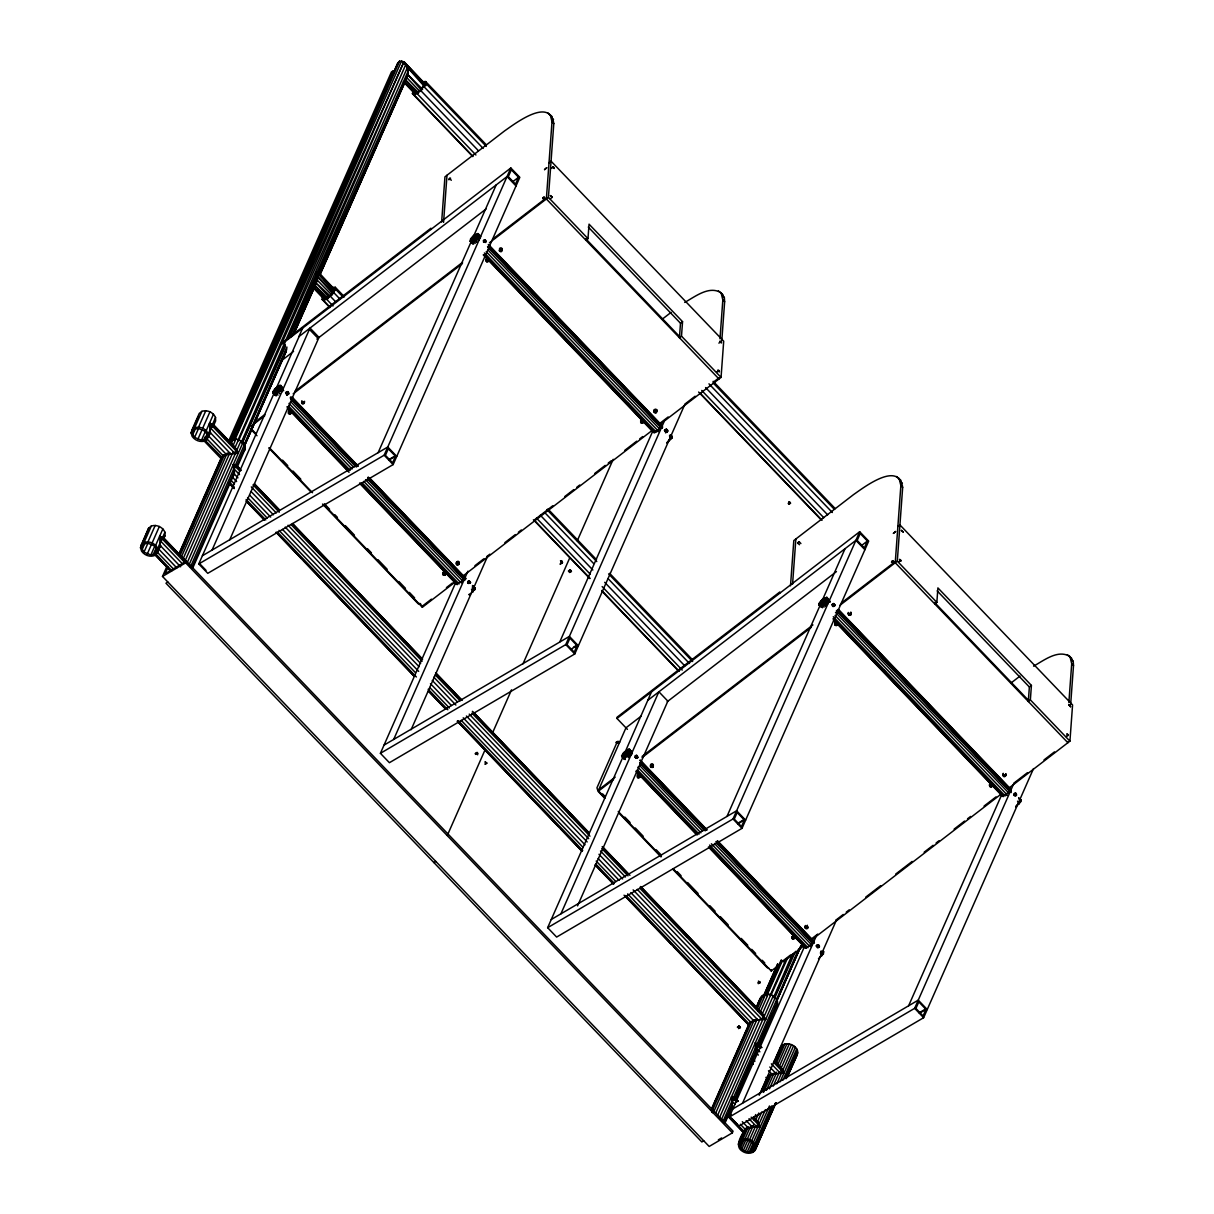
<?xml version="1.0" encoding="UTF-8"?>
<svg xmlns="http://www.w3.org/2000/svg" width="1214" height="1214" viewBox="0 0 1214 1214"><rect width="100%" height="100%" fill="white"/><g stroke="black" fill="none" stroke-linecap="round" stroke-linejoin="round"><path stroke-width="1.5" d="M287.202 391.621L288.446 394.171L287.824 391.606L285.533 392.714M470.562 582.432L469.378 583.251L468.832 580.99L470.562 582.432L468.513 583.509M486.844 763.09L485.661 763.909L485.099 761.648L486.844 763.09L484.917 764.213M571.415 571.324L570.231 572.158L569.669 569.897L571.415 571.324L569.487 572.462L569.047 571.582L570.99 570.443M637.79 757.597L636.819 758.158L635.726 755.927L636.682 755.351L637.79 757.597L636.015 756.853L636.682 755.351M740.403 1027.469L739.205 1028.288L738.658 1026.027L740.403 1027.469L738.476 1028.592M760.222 982.521L759.038 983.34L758.477 981.079L760.222 982.521L758.295 983.659M790.526 503.112L789.343 503.931L788.781 501.67L790.526 503.112L788.599 504.235M816.036 945.858L818.312 944.735L819.435 946.176L818.448 947.542L817.341 945.296L816.476 946.495M183.906 561.93L184.027 559.093L163.693 537.893L159.656 536.239L160.309 545.602L156.818 551.672L173.648 569.214M142.266 549.168L142.387 546.179L144.36 543.948L147.638 543.098L154.512 545.966L156.242 548.94L156.12 551.93L154.148 554.145L150.87 555.01L143.996 552.127L142.266 549.168L145.149 542.612M192.859 434.445L192.996 431.456L194.968 429.225L198.246 428.375L205.105 431.243L206.85 434.202L206.714 437.207L204.741 439.422L201.463 440.287L194.604 437.404L192.859 434.445L195.758 427.889M236.624 481.563L232.709 477.466L234.014 473.718L233.361 464.37L236.077 464.962L240.023 468.756M319.919 274.986L406.933 77.772C409.3 72.521 408.116 65.768 403.974 61.732L234.606 440.394M731.298 1114.831L728.703 1112.13L732.194 1106.045L731.541 1096.697L734.258 1097.289L738.127 1101.007M754.531 1056.21L755.836 1052.462L755.184 1043.099L757.9 1043.691L761.77 1047.409M268.097 354.685L271.177 351.18M291.072 412.851L290.814 410.802L290.753 413.686L288.279 413.306L288.962 410.514M288.932 413.974L288.34 411.197M290.723 412.016L289.949 410.362M289.903 414.126L291.163 411.637M290.753 413.686L290.844 412.472M301.664 403.002L301.74 400.893L302.407 402.471L304.562 401.333L304.153 403.382L302.316 403.67L302.271 401.424L304.471 402.547M302.316 403.67L302.407 402.471M303.303 403.822L303.394 402.623M304.153 403.382L304.228 402.168M430.833 229.461L430.924 228.247L281.633 343.137M441.638 222.056L444.946 176.819L504.675 130.839C515.328 123.464 549.896 96.892 553.796 123.631L548.424 197.381L587.986 238.642L585.922 240.22M443.565 222.359L446.995 175.226M455.326 581.885L422.381 607.258L419.847 603.328M442.837 574.101L443.247 572.067L443.186 574.935L445.037 575.224L445.72 572.447L445.659 574.541M443.186 574.935L442.928 572.902M444.051 575.39L443.277 573.736M445.037 575.224L445.735 573.342M456.221 563.797L457.481 561.308L456.585 564.631L459.044 564.237L458.452 561.46L459.044 564.237M456.54 562.962L456.631 561.763M456.585 564.631L456.312 562.598M457.45 565.087L456.661 563.433M458.422 564.92L459.104 562.143M486.025 261.116L486.101 259.022L486.677 261.799L488.832 260.661M486.677 261.799L486.116 259.902M487.664 261.951L488.589 260.297L488.514 261.496M488.559 258.612L488.468 259.826L486.01 260.221M499.409 250.812L499.5 249.598L501.139 250.433L502.308 249.143L501.048 251.647L499.409 250.812L500.107 248.02L499.485 248.718M500.062 251.495L500.153 250.281M502.217 250.357L501.079 247.868M501.048 251.647L501.139 250.433M501.898 251.192L501.989 249.978M501.868 249.523L501.943 248.309M550.23 114.662L552.006 121.749L546.361 198.975L719.007 378.98L719.083 377.766L713.088 382.38M552.294 197.29L550.428 195.591L552.294 197.29L550.23 198.884M587.986 238.642L589.048 224.165L682.556 321.664L681.494 336.141L721.055 377.387L659.081 425.097M605.149 797.826L598.608 791.012L598.699 789.798L625.954 727.823L640.946 716.29M627.41 729.341L616.97 718.445L617.061 717.231L779.783 592.007L779.707 593.206M640.946 422.76L640.673 420.712L640.946 422.76L642.783 423.033L643.466 420.256L643.405 422.351M641.811 423.2L641.022 421.546M642.783 423.033L643.496 421.152M653.967 411.622L654.376 409.573L654.331 412.457L656.167 412.73L656.865 409.953L656.167 412.73M654.331 412.457L654.058 410.408M654.285 410.772L655.226 409.118M655.196 412.897L654.422 411.243M656.789 412.047L656.213 409.27M637.138 777.051L637.213 774.957L638.868 776.672L640.036 775.397L639.626 777.43L637.79 777.734L637.745 775.473L639.945 776.596M637.79 777.734L637.881 776.52M638.776 777.886L638.868 776.672M639.581 775.761L639.672 774.562M639.626 777.43L639.717 776.232M588.289 227.094L680.493 323.243L679.43 337.72L681.494 336.141M650.507 765.852L651.22 763.97L650.537 766.747L653.011 767.127L653.071 764.259L653.329 766.292M650.537 766.747L650.598 764.653M651.19 767.43L650.628 765.548M652.161 767.582L653.42 765.093M652.98 765.457L652.191 763.803M653.011 767.127L653.102 765.928M719.993 338.812L722.831 299.873L721.07 292.786C709.173 285.32 695.106 296.686 684.711 302.423M721.799 340.694L724.637 301.755L724.363 297.688L721.07 292.786M721.055 377.387L723.696 341.195L551.065 161.189L549.001 162.782M790.511 585.816L793.804 540.564L853.548 494.599C864.186 487.209 898.755 460.652 902.67 487.375L897.298 561.141L936.859 602.387L934.795 603.98M792.56 584.222L795.868 538.986M775.731 967.558L771.239 971.003L771.33 969.804M792.059 938.695L791.786 936.647L792.924 939.135L794.517 938.301L794.593 936.206M792.924 939.135L792.15 937.496M793.895 938.983L794.609 937.087M805.094 927.557L805.489 925.508L805.443 928.391L807.902 927.997L807.234 926.419L805.413 926.722M805.443 928.391L805.17 926.343M806.308 928.831L805.535 927.177M807.234 926.419L807.325 925.22M807.28 928.68L807.993 926.783M834.898 624.861L835.581 622.084L834.898 624.861L837.372 625.256L837.781 623.207L837.372 625.256M835.551 625.544L834.959 622.767M837.69 624.406L836.552 621.932M836.522 625.696L837.463 624.042M848.283 614.557L848.358 612.463L848.935 615.24L850.756 614.952L850.817 612.068L851.09 614.102M848.935 615.24L848.374 613.358M849.921 615.392L851.166 612.903M850.756 614.952L850.847 613.738M899.104 478.422L900.864 485.509L895.234 562.719L1067.865 742.725L1067.956 741.526M936.859 602.387L937.906 587.91L1031.414 685.409L1030.367 699.886L1069.929 741.147L1007.939 788.842M989.456 785.67L989.85 783.622L989.805 786.505L991.641 786.793L992.339 784.016L991.641 786.793M989.805 786.505L989.531 784.472M989.774 784.836L990.7 783.182M990.67 786.945L989.896 785.306M992.263 786.111L991.686 783.334M1003.189 776.201L1002.931 774.168L1004.069 776.641L1005.662 775.807L1005.723 773.713L1005.662 775.807M1002.84 775.367L1003.25 773.318M1004.069 776.641L1003.28 775.002M1005.04 776.49L1005.738 774.593M937.147 590.854L1029.366 687.003L1028.304 701.48L1030.367 699.886M1068.866 702.572L1071.704 663.633L1069.944 656.546C1058.047 649.08 1043.964 660.446 1033.584 666.167M1070.657 704.439L1073.51 665.5L1073.222 661.448L1069.944 656.546M1069.929 741.147L1072.569 704.939L899.938 524.949L897.874 526.527M287.157 393.108L286.185 393.67L286.231 392.183L287.976 393.624L286.899 394.671M664.346 430.348L666.456 429.179L667.685 430.454L667.412 431.774L665.12 431.516C663.39 427.54 669.066 432.336 665.697 432.29M636.819 758.158L635.392 755.897M834.003 606.408L833.426 604.557L832.182 604.284L833.699 603.555L834.913 604.83L833.972 606.014L833.138 603.722M818.448 947.542C818.813 944.416 814.033 946.252 818.312 944.735M1015.632 795.792L1014.206 793.516L1016.027 793.364L1016.27 795.519L1014.95 794.7L1015.314 792.924M479.029 238.278L476.419 234.393L473.521 236.093L470.971 240.069L474.537 238.642L476.92 235.668L479.06 237.898M671.296 437.177L667.154 442.336M630.885 752.771L630.294 751.269M828.327 601.006L825.945 598.426L823.396 602.402L819.845 603.828L822.379 599.837L825.277 598.138L828.479 601.142M812.697 940.971L809.723 945.615L806.354 947.603M822.819 953.673L822.303 952.398M775.306 1007.225C780.39 1003.325 775.883 996.026 770.799 994.691C762.346 991.049 758.765 1000.397 757.066 1006.725M230.508 453.702L210.174 432.503L208.869 436.251L226.608 454.749L238.308 453.156L233.907 446.008L213.573 424.809L213.087 426.645L213.573 424.809L209.536 423.155L210.174 432.503L206.699 438.588L223.528 456.13L229.416 453.095M627.668 893.883L750.874 1022.355L751.299 1021.369L749.706 1022.567L753.955 1020.974L753.894 1020.109L749.053 1023.842L748.795 1025.238L624.057 895.188M735.32 1099.747L735.593 1098.351L734.652 1099.975M765.867 1077.379L768.416 1080.035L767.096 1078.973L767.354 1077.577L772.195 1073.844L767.354 1077.577M665.12 431.516L665.484 429.741L666.714 431.016L665.773 432.199L666.744 431.638M666.091 430.955L665.894 429.346M776.004 1102.873L755.412 1149.537C753.075 1154.393 746.261 1153.983 742.391 1151.267C734.789 1146.76 740.206 1137.73 743.241 1132.146M755.412 1149.537L775.609 1102.828M780.207 1049.23C782.135 1038.729 800.39 1044.951 797.34 1054.48L787.431 1076.955M735.107 1100.188L735.593 1098.351M758.735 1046.589L759.22 1044.768L758.28 1046.377L757.9 1043.691L761.724 1047.682M767.096 1078.973L767.582 1077.137M160.703 545.481L155.953 554.783C151.173 557.848 144.709 555.663 141.598 551.217L140.49 547.742L141.401 544.57L148.624 528.181L151.325 526.026C156.621 524.281 162.813 527.043 164.937 532.233L165.043 535.647L163.587 538.925M148.624 528.181L140.49 547.742M210.583 432.396L206.547 440.06C201.767 443.11 195.317 440.925 192.207 436.494L191.099 433.019L191.994 429.847L199.233 413.443L201.934 411.303C207.23 409.558 213.406 412.32 215.531 417.495L215.637 420.924L212.754 427.48M329.889 307.552L322.014 299.342L322.833 296.611M472.792 156.606L412.396 93.63L413.23 90.898M426.099 84.889L403.974 61.762L399.558 61.14L397.828 63.007L232.102 440.09M234.181 474.067L234.241 469.12L236.077 464.962L241.328 470.425M756.003 1052.811L756.064 1047.849L757.9 1043.691M640.582 421.926L641.751 420.636L643.39 421.47M791.695 937.861L792.863 936.571L794.517 938.301M244.484 450.713C248.369 442.594 235.349 435.386 229.325 441.061M241.252 442.503L405.992 64.084L238.475 440.773M773.561 997.468L792.454 954.052M233.649 439.787L399.558 61.14L231.692 440.318M765.943 994.782L781.163 960.031M237.959 440.166L403.974 61.732M244.318 444.278L286.99 347.098M291.557 336.673L408.147 71.156L289.433 337.492M244.302 445.811L285.487 352.09M293.105 334.745L314.456 286.14M319.798 274L344.958 216.729M346.491 213.254L359.45 183.754M360.983 180.279L367.842 164.664M369.36 161.189L371.651 155.984M373.184 152.509L377.751 142.099M379.284 138.624L386.143 123.009M387.661 119.533L394.535 103.918M396.052 100.443L398.344 95.238L395.992 100.383M404.444 81.353L399.876 91.763L404.444 81.353L416.19 93.721M763.727 996.603L776.702 967.103M770.146 995.404L786.111 959.014M776.581 999.319L798.675 949.014M776.581 1000.837L800.223 947.041M191.099 433.019L198.322 416.63M141.401 544.57L144.102 542.415L151.325 526.026M191.994 429.847L194.695 427.692L201.934 411.303M144.102 542.415L147.987 541.793L155.21 525.404M194.695 427.692L198.58 427.07L205.819 410.681M143.996 552.127L148.336 542.294M194.604 437.404L198.944 427.571M147.152 554.267L159.383 526.436M197.745 439.544L202.085 429.71M208.413 437.313L208.307 433.884L206.259 430.56L202.753 428.102L209.992 411.713M150.87 555.01L155.195 545.177M201.463 440.287L205.803 430.454M157.805 552.036L157.699 548.622L155.665 545.298L162.888 528.894M206.259 430.56L213.497 414.171M153.283 554.57L155.453 549.654M203.163 441.486L205.333 436.57M154.148 554.145L157.031 547.59M204.741 439.422L206.911 434.506M156.12 551.93L164.937 532.233M208.307 433.884L215.531 417.495M155.953 554.783L158.124 549.866M206.547 440.06L208.004 436.782M168.033 567.12L165.15 573.676L186.379 561.217L733.059 1131.22L732.346 1132.859L709.173 1146.456L162.494 576.438L166.834 566.604M178.959 553.736L221.767 456.661M228.642 441.061L391.485 71.854L393.412 70.731L229.81 441.668M178.746 554.919L222.116 456.585M179.111 554.935L223.239 454.871M179.884 553.508L197.381 513.826M198.899 510.381L221.737 458.619M183.177 547.408L185.469 542.203M191.584 528.333L193.876 523.128M205.348 497.133L206.881 493.673M180.127 555.405L224.256 455.341M229.583 443.262L231.1 439.817M230.69 442.078L397.828 62.976M181.63 556.437L227.276 452.928M231.085 444.309L233.361 439.134M234.014 440.136L401.713 60.7M182.646 559.851L229.825 452.883M232.86 445.993L235.911 439.089M233.179 451.76L184.482 562.173L159.656 536.239M234.712 448.315L238.505 439.68M162.494 576.438L185.666 562.856L186.379 561.217M186.926 563.357L240.949 440.864M241.829 442.913L285.336 344.275M287.627 339.085L407.464 67.392L403.974 61.762L425.826 84.95M188.959 565.026L242.982 442.533M190.446 567.029L244.469 444.536M243.908 446.054L286.838 348.904M292.969 335.034L318.265 277.778M319.798 274.303L407.965 74.813L407.464 67.423L425.583 85.982M244.424 445.917L286.458 350.543M293.333 334.927L317.021 281.178M320.086 274.243L407.965 74.813L422.639 89.366M244.348 446.251L286.337 351.104M293.97 333.804L316.11 283.636M191.979 567.454L234.59 470.85M236.108 467.405L245.243 446.691M192.738 568.031L234.59 472.974M237.625 466.252L245.243 448.816M275.548 395.673L272.755 392.061L274.728 388.844L279.827 385.187L282.923 387.752M302.681 328.023L298.887 336.627L507.027 176.591L516.026 185.97M281.542 344.351L510.836 167.972L519.82 177.35L393.139 464.583L207.776 573.327L198.777 563.949L274.03 393.351M275.548 389.891L299.175 336.339M275.366 395.248L272.922 392.941L275.396 392.395L278.962 389.391L280.768 385.308M212.055 550.094L309.995 328.008L318.994 337.386L229.461 540.382M378.115 452.685L471.821 240.205M473.354 236.745L496.207 184.923M472.549 243.498L470.106 241.191L472.58 240.645L476.146 237.641L477.952 233.558L473.657 235.395L470.577 238.855L470.106 241.191L472.732 243.923M198.777 563.949L384.155 455.204L510.836 167.972M395.491 456.267L392.608 462.822L385.415 455.326L388.298 448.77L395.491 456.267L388.996 460.091M518.545 177.274L515.51 184.164L508.317 176.667L511.352 169.778L518.545 177.274L512.551 181.888M684.65 404.808L574.768 653.967L389.406 762.696L380.407 753.317L455.645 582.735M393.67 739.463L467.906 571.172M411.091 729.751L487.603 556.255M472.534 585.482L475.144 588.684L469.606 594.906M562.477 562.386L560.276 564.115L562.477 562.386L561.657 560.731L560.489 560.762L562.219 562.977M447.298 835.444L484.765 750.51M492.398 733.18L511.519 689.84M522.991 663.846L569.624 558.106M577.272 540.776L613.191 459.302M559.73 642.054L653.451 429.574M380.407 753.317L565.77 644.588L664.195 421.44M577.12 645.651L574.222 652.206L567.029 644.71L569.927 638.154L577.12 645.651L570.61 649.46M666.789 443.156L671.676 438.391L672.161 436.054L671.221 435.932M624.406 759.418L621.629 755.806L623.586 752.604L628.685 748.932L631.796 751.496M616.97 718.445L859.694 531.732L868.693 541.11L742.012 828.343L556.634 937.071L547.651 927.693L622.888 757.111M625.18 751.921L651.554 691.768M624.239 759.008L621.796 756.686L624.269 756.155L627.82 753.15L629.626 749.053M560.914 913.839L658.868 691.768L667.852 701.146L577.561 905.872M726.974 816.43L819.936 605.68M821.453 602.22L845.065 548.667M818.964 604.936L821.438 604.405L825.004 601.4L826.81 597.303L822.515 599.155L819.45 602.599L818.964 604.936L821.408 607.258M547.651 927.693L733.013 818.964L859.694 531.732M744.364 820.027L741.466 826.582L734.273 819.086L737.171 812.53L744.364 820.027L737.854 823.836M867.418 541.034L864.368 547.924L857.175 540.427L860.225 533.523L867.418 541.034L861.424 545.632M711.799 1108.2L749.084 1023.675M756.686 1006.421L760.495 997.787M711.404 1109.93L750.206 1021.945M756.292 1008.151L761.618 996.072M712.178 1108.519L748.689 1025.709M711.647 1112.13L751.223 1022.416M757.308 1008.622L763.394 994.812M763.06 996.906L777.582 963.977M713.149 1113.177L754.243 1020.018M758.037 1011.383L765.655 994.129M766.383 994.949L781.725 960.259M715.699 1113.132L756.777 1019.972M760.586 1011.338L768.204 994.099M717.535 1115.454L760.146 1018.85M762.438 1013.66L770.799 994.691M719.204 1118.367L773.242 995.875M774.122 997.923L793.971 952.929M721.253 1120.036L775.276 997.544M722.725 1122.04L776.748 999.547M776.626 1001.14L801.043 945.736M776.004 1002.703L801.24 945.509M724.272 1122.464L732.634 1103.496M734.151 1100.036L756.99 1048.289M758.507 1044.829L777.521 1001.702M724.318 1122.813L727.368 1115.924M737.262 1093.495L739.538 1088.321M741.056 1084.861L750.191 1064.162M751.709 1060.717L753.241 1057.257M759.327 1043.463L768.447 1022.749M769.98 1019.305L772.256 1014.13M725.031 1123.041L732.634 1105.605M735.684 1098.882L756.99 1050.398M759.266 1045.406L777.537 1003.826M1033.524 768.568L923.626 1017.711L738.264 1126.455L729.28 1117.077L804.518 946.48M742.543 1103.223L816.764 934.932M817.69 944.75L818.251 947.011L819.404 946.981M759.19 1095.24L836.476 920.015M761.527 1090.673L767.627 1076.848M774.486 1061.294L780.587 1047.454M738.294 1144.286L744.956 1128.883M760.966 1092.6L768.583 1075.316M774.684 1061.491L781.543 1045.937M738.673 1142.511L741.071 1139.809L746.413 1127.7M762.422 1091.416L769.281 1075.862M775.367 1062.022L783 1044.753M818.479 958.65L823.365 953.901L823.851 951.564L822.895 951.442M739.979 1145.864C739.28 1137.321 753.029 1139.218 754.106 1146.198C754.804 1154.742 741.056 1152.845 739.979 1145.864L748.264 1126.941M763.515 1092.372L771.907 1073.373M776.474 1062.994L784.866 1043.979M740.631 1147.549L744.44 1138.899M741.071 1139.809L745.077 1138.762L750.419 1126.653M754.228 1118.018L755.745 1114.558M766.413 1090.369L774.046 1073.085M777.855 1064.435L787.006 1043.706M741.784 1149.112L746.367 1138.747M745.077 1138.762L747.354 1138.975L753.454 1125.135M755.745 1119.961L758.78 1113.041M769.464 1088.852L776.323 1073.297M779.373 1066.378L789.282 1043.903M743.378 1150.417L747.961 1140.052M747.354 1138.975L749.615 1139.658L755.7 1125.833M757.233 1122.373L761.8 1112.009M773.242 1086.075L779.342 1072.25M780.86 1068.806L791.528 1044.601M745.275 1151.373L749.842 1141.008M755.791 1147.776L754.774 1144.013L751.694 1140.781L765.412 1109.672M776.839 1083.753L793.607 1045.724M747.293 1151.904L751.876 1141.524M749.311 1151.949L753.12 1143.3M753.454 1142.268L769.464 1105.969M780.132 1081.78L795.382 1047.212M751.132 1151.509L754.182 1144.605M754.774 1144.013L771.543 1105.984M782.984 1080.065L796.703 1048.957M752.634 1150.644L754.152 1147.184M755.578 1145.879L773.106 1106.136M785.306 1078.487L797.507 1050.823M753.014 1152.253L755.305 1147.063M767.491 1119.414L769.782 1114.224M786.293 1078.639L797.719 1052.72M754.471 1151.069L775.807 1102.676M787.249 1076.757L797.34 1054.48M908.603 1005.814L1001.55 795.049M729.28 1117.077L914.643 1008.333L1013.827 783.455M925.994 1009.395L923.095 1015.951L915.902 1008.455L918.801 1001.899L925.994 1009.395L919.484 1013.22M233.225 438.406L236.29 431.471M237.823 428.011L240.129 422.821M241.662 419.361L244.727 412.426M246.26 408.966L248.567 403.776M252.406 395.111L257.004 384.732M260.843 376.067L263.135 370.877M268.506 358.752L270.039 355.292M283.09 325.853L286.155 318.933M364.503 171.311L366.795 166.121M372.941 152.281L375.247 147.091M387.539 119.412L389.846 114.222M391.378 110.762L394.459 103.843M764.001 995.313L777.795 964.144M768.614 986.436L771.679 979.501M773.212 976.041L776.277 969.121M242.421 442.989L285.578 346.142M770.784 995.738L787.704 957.725M774.684 998.045L795.489 951.366M766.793 995.632L782.241 961.124M542.734 197.958C542.734 200.507 546.315 194.24 542.734 197.958L544.525 199.84M797.704 542.87C797.704 545.405 801.301 539.137 797.704 542.87L799.51 544.737M221.919 457.192L205.242 440.454M412.396 93.63L413.746 94.555L416.827 93.387L420.681 90.489L425.917 83.447L425.644 81.55L423.337 81.672M322.014 299.342L323.349 300.268L326.445 299.099L333.668 292.498L335.519 289.16L335.261 287.263L332.955 287.384M212.632 426.433L213.573 424.809M275.259 394.732L272.755 392.061L275.851 394.474L282.027 389.011M456.707 583.524L460.865 581.87L463.642 578.395L463.05 576.893M473.02 591.385L473.961 589.928M1020.003 801.923L1016.027 806.081M163.177 538.394L165.043 535.647M223.012 455.781L221.707 457.632L224.529 454.84L223.528 456.13M743.727 1131.175L746.534 1128.383L743.727 1131.175L732.315 1119.278M654.073 432.002L657.184 430.818L660.613 427.07M822.531 606.302L826.415 603.373L828.282 600.004L827.584 599.519M1015.663 806.9L1020.549 802.151L1021.02 799.814L1020.079 799.692M768.659 1075.725L770.177 1074.785M848.267 613.677L850.726 613.267M473.278 239.856L477.087 236.381M822.136 603.616L825.96 600.126M449.514 178.397C446.479 182.176 453.095 176.698 449.514 178.397L451.304 180.279M892.26 561.005C889.24 564.783 895.841 559.305 892.26 561.005L894.065 562.871M276.352 391.272L279.888 386.416L276.337 387.843L273.787 391.819L277.353 390.392M625.21 755.032L628.761 750.176L625.195 751.587L622.661 755.578L626.212 754.152M624.724 758.219L629.808 754.471L630.703 755.396M820.436 956.647L821.893 955.13M420.727 604.041L418.208 603.798L322.545 504.068M617.805 741.329L615.862 742.467L617.789 743.272L619.717 742.133L617.198 741.906L596.954 787.795L598.032 791.3L604.587 798.144M472.443 242.618L477.542 239.628L479.424 236.244L478.711 235.759M1002.931 795.747L1008.045 792.757L1009.911 789.373L1009.213 788.888M281.587 360.604L293.576 351.377M316.854 339.101L486.07 208.99M551.323 168.412L553.387 166.819C556.649 170.84 550.777 166.394 553.387 166.819M254.318 422.593L264.804 414.52M294.774 391.454L462.564 262.33M492.52 239.279L546.452 197.761M251.237 426.099L264.728 415.719M293.181 393.822L462.473 263.544M489.439 242.785L548.424 197.381M662.207 319.206L671.084 312.377M680.493 323.243L682.556 321.664M718.885 343.122L720.949 341.544C723.377 345.732 717.671 339.328 720.949 341.544M716.776 372.091L718.84 370.498C721.268 374.686 715.562 368.297 718.84 370.498M422.457 606.044L431.456 599.139M446.433 587.606L452.427 582.993M474.902 565.694L483.885 558.774M486.875 556.467L489.879 554.161M504.857 542.643L515.343 534.57M518.348 532.263L521.337 529.957M534.828 519.577L552.795 505.737M564.783 496.526L573.767 489.606M576.771 487.3L579.761 484.993M594.739 473.46L605.225 465.387M608.229 463.08L611.219 460.774M624.709 450.409L636.697 441.183M639.687 438.876L642.676 436.57M659.156 423.883L668.155 416.963M684.635 404.292L695.121 396.219M462.822 576.134L653.086 429.71M647.745 700.387L855.9 540.351L864.899 549.714M667.23 701.707L836.446 571.597M598.699 789.798L615.179 777.112M642.145 756.368L812.925 624.937M841.393 603.024L895.325 561.521M598.608 791.012L613.586 779.479M642.054 757.566L811.331 627.289M839.8 605.391L897.298 561.141M898.709 561.87L900.773 560.276C897.343 556.786 901.956 563.949 900.773 560.276M1011.065 682.966L1019.942 676.137M1029.366 687.003L1031.414 685.409M1066.196 736.64L1068.259 735.062C1065.255 730.843 1067.88 737.581 1068.259 735.062M783.318 960.578L790.8 954.811M811.771 938.68L817.766 934.067M835.748 920.227L843.244 914.461M846.234 912.154L849.223 909.847M865.703 897.161L880.696 885.643M895.674 874.11L912.154 861.424M924.142 852.198L933.126 845.293M936.115 842.986L939.12 840.68M954.098 829.147L964.584 821.074M967.573 818.767L970.578 816.461M984.053 806.081L996.041 796.87M1014.024 783.03L1027.499 772.65M1043.979 759.964L1054.465 751.891M783.227 961.791L804.199 945.645M811.696 939.879L1000.457 794.609M769.175 1076.09L772.195 1073.844M278.052 389.497L282.194 387.843M630.855 892.609L753.955 1020.974L756.792 1019.001L757.855 1019.927L765.655 1019.381L761.254 1012.233L641.781 887.646M772.271 1074.709L776.474 1072.22L776.156 1073.646L772.271 1074.709L768.462 1070.733M742.3 1121.69L748.628 1128.292L752.832 1125.803L752.528 1127.245L745.032 1129.308M483.779 241.905L484.781 241.313L485.19 242.269M287.597 393.063C283.484 391.014 290.146 394.823 286.792 394.444L287.748 393.882M666.456 429.179L664.665 430.515L666.41 430.697M468.225 583.039L469.226 582.447L469.636 583.388M834.397 603.98C830.695 606.393 833.639 604.193 834.048 606.241L835.02 605.68M635.468 757.415L636.47 756.823M1014.267 795.033L1015.268 794.442M483.309 240.539L485.524 240.235L485.782 242.39L484.462 241.571L484.826 239.795M483.415 241.48L485.524 240.235M483.491 242.147L484.462 241.571M485.19 242.497L486.055 241.07M484.067 242.375L485.054 241.798M285.973 392.775L287.824 391.606M286.868 392.304L286.155 393.913M286.231 393.23L287.248 392.623M287.536 392.729L288.507 392.168M288.947 393.048L286.595 393.655M287.035 394.58L288.006 394.019M286.747 395.248L288.917 393.837M202.389 555.754L387.767 447.01L396.75 456.388M167.881 582.067L165.954 583.206L701.844 1141.964L703.771 1140.826M388.708 459.651L393.351 456.919M664.786 430.621L665.758 430.044M665.044 430.849L667.154 429.604M666.714 431.016L667.685 430.454M666.683 431.167L665.409 431.289M665.849 432.214L666.82 431.638M665.545 432.882L667.776 431.304M468.832 580.99L467.86 581.567L469.439 580.975M467.602 582.159L468.558 581.597L469.606 582.993M467.86 582.599L469.226 582.447M467.815 583.054L468.786 582.477M469.165 582.113L470.137 581.552M562.264 561.49L560.549 563.524M568.364 571.005L570.292 569.882M788.159 503.355L790.086 502.217M384.019 745.123L569.396 636.394L578.38 645.772M573.433 647.214L576.513 645.393M477.087 752.483L475.16 753.606L475.751 754.38L477.679 753.257L477.087 752.483L475.903 753.302L477.633 754.744L477.679 753.257M833.699 603.555L831.909 604.891L833.654 605.073M833.32 605.331L832.364 605.892L833.972 606.014L833.077 606.59L832.637 605.665M832.941 606.135L834.913 604.83M616.788 742.558L618.715 741.42M433.899 862.577L435.826 861.454M635.104 755.943L636.06 755.366M635.089 756.975L636.106 756.383M635.059 757.43L636.015 756.853M636.409 756.489L637.38 755.927M636.743 757.293L635.893 758.34L636.88 757.764M635.65 758.204L636.622 757.627M636.834 757.369L637.805 756.808M551.262 919.499L736.625 810.77L745.624 820.148M737.581 823.396L743.757 819.769M1013.902 794.609L1016.027 793.364M1014.95 794.7L1013.994 795.276L1014.646 795.959L1016.543 794.199M1016.649 795.064L1015.678 795.625L1014.358 793.486M816.719 946.359L817.735 945.767M818.039 945.858L818.995 945.296M817.371 947.254L818.373 946.677M817.28 947.573L818.251 947.011M818.464 946.753L819.435 946.176M757.855 982.763L759.782 981.64M817.523 947.709L818.494 947.148M739.28 1026.012L737.353 1027.15L739.963 1026.574M732.892 1108.883L918.254 1000.139L927.253 1009.517M919.21 1012.779L925.387 1009.153M718.354 1139.84L721.632 1137.928M443.156 573.266L445.629 573.645M1003.159 774.532L1005.632 774.911M468.665 594.602L469.97 594.086M757.445 1047.348L756.064 1047.849L759.888 1051.84M754.213 1120.097L755.912 1119.551L760.313 1126.698L752.528 1127.245L746.17 1120.628M753.955 1020.974L757.855 1019.927L633.131 889.877M500.016 249.234L500.987 249.082M288.886 411.728L289.858 411.561M655.287 411.683L656.258 411.531M641.903 421.986L642.874 421.835M457.541 563.873L458.513 563.721M444.142 574.176L445.113 574.025M835.49 623.298L836.476 623.131M651.129 765.169L652.115 765.017M1004.145 775.442L1005.116 775.276M990.761 785.746L991.732 785.579M806.399 927.633L807.371 927.466M793.015 937.936L793.986 937.769M467.876 581.552L468.877 582.007M774.471 1060.657L782.104 1068.927L783.956 1073.1L776.156 1073.646L769.813 1067.03M768.993 968.362L767.066 967.558L672.723 869.178M474.037 587.682L474.978 587.804M486.768 260.585L487.74 260.737M655.135 410.332L656.121 410.484M289.023 412.775L289.994 412.927M849.026 614.041L849.997 614.193M457.39 562.522L458.376 562.674M835.627 624.345L836.613 624.497M990.624 784.381L991.595 784.532M651.265 766.216L652.252 766.368M332.909 293.864L316.626 275.699L315.928 271.936L318.083 272.391L334.76 289.645M198.58 427.07L202.753 428.102M147.987 541.793L152.16 542.825L155.665 545.298M753.059 1118.246L755.912 1119.551L753.378 1116.895M483.703 240.387L484.781 241.313M749.615 1139.658L751.694 1140.781M483.855 240.357L485.084 241.647M479.151 239.628L476.146 237.641L478.771 240.372M828.009 603.388L825.004 601.4L827.629 604.132M281.967 391.378L278.962 389.391L281.587 392.122M630.84 755.138L627.82 753.15L630.445 755.882M552.036 116.544L547.575 112.75M722.876 294.668L718.415 290.874M900.894 480.289L896.433 476.51M1071.734 658.413L1067.273 654.634M827.523 603.312L824.852 600.884L827.326 602.903M479.94 238.581L477.466 235.895L480.349 238.278M828.813 602.341L826.339 599.64L829.208 602.038M282.756 390.331L280.282 387.645L283.166 390.028M631.629 754.091L629.156 751.39L632.039 753.788M473.521 241.146L471.123 239.067L473.248 241.449M276.337 392.896L273.954 390.817L276.064 393.199M275.123 394.55L272.755 392.061L275.532 394.504M472.367 586.241L475.144 588.684L472.641 586.013M824.852 600.884L827.402 603.13M479.818 238.399L477.466 235.895L479.727 237.974M828.692 602.144L826.339 599.64L828.601 601.719M282.634 390.149L280.282 387.645L283.681 390.756M631.508 753.894L629.156 751.39L631.417 753.469M330.542 296.277L315.412 282.316L329.206 297.46M473.369 241.191L471.123 239.067L475.205 243.377M276.185 392.941L273.954 390.817L278.021 395.127M625.043 756.686L622.812 754.577L624.982 757.141M670.128 434.809L672.328 436.934M821.013 606.181L818.797 604.056L821.317 606.727M1018.986 798.569L1021.186 800.694L1018.683 798.023M472.944 586.559L475.144 588.684L472.777 586.18M621.629 755.806L623.829 757.931M333.88 292.453L316.626 275.699L318.083 272.391L334.745 290.495M418.709 92.841L405.218 79.638L417.768 93.402M669.612 435.963L671.676 438.391L669.718 435.856M820.801 951.336L823.365 953.901L821.392 951.351M315.003 285.472L328.114 298.629M477.466 235.895L479.742 238.187M826.339 599.64L828.616 601.932M280.282 387.645L282.574 389.937M629.156 751.39L631.432 753.682M324.108 279.569L333.197 288.72M415.142 93.569L403.397 81.687L414.991 93.857M316.444 279.341L332.029 295.23M820.968 951.457L823.365 953.901L821.301 951.457M403.033 62.081L413.625 72.901M417.586 76.952L422.882 82.37M480.152 236.927L478.119 234.439L480.638 237.018M830.042 601.932L826.977 598.183L829.496 600.763M1018.941 798.387L1021.186 800.694L1018.819 798.19M821.059 606.363L818.797 604.056L821.165 606.56M280.935 386.189L283.166 388.571M472.883 586.377L475.144 588.684M631.841 752.437L629.793 749.933L632.327 752.513M272.755 392.061L275.017 394.368M324.973 299.646L313.197 287.581L323.683 298.447M480.243 236.836L478.119 234.439L480.486 236.882M830.164 601.78L826.977 598.183L829.359 600.627M631.917 752.331L629.793 749.933L632.175 752.377M320.42 274.592L334.609 289.357M313.713 287.915L324.047 298.659M551.717 117.682L553.523 119.564M722.558 295.821L724.363 297.688M900.591 481.442L902.381 483.324M1071.431 659.566L1073.222 661.448M552.006 121.749L553.796 123.631M722.831 299.873L724.637 301.755M900.864 485.509L902.67 487.375M1071.704 663.633L1073.51 665.5M585.694 238.672L679.855 336.855M934.552 602.432L1028.713 700.615M425.644 81.55L486.04 144.512M713.164 381.333L835.262 508.651M425.917 83.447L486.313 146.424M713.437 383.245L834.215 509.182M424.065 86.786L483.142 148.396M708.961 383.836L832.364 512.52M420.681 90.489L478.437 150.733M705.577 387.554L827.675 514.857M416.827 93.387L475.903 154.997M701.722 390.438L823.82 517.756M405.188 82.992L409.103 87.074M413.746 94.555L472.823 156.166M699.947 392.987L822.045 520.29M698.611 392.046L820.71 519.364M799.1 541.656L800.906 543.538M480.577 236.29L477.952 233.558L480.107 236.002M488.438 244.5L661.66 425.112M838.616 609.625L1010.534 788.857M488.347 244.97L662.131 426.175M838.525 610.081L1011.004 789.919M488.817 245.744L662.723 427.04M837.675 609.504L1010.276 789.434M489.121 246.366L662.434 427.07M837.994 610.126L1011.292 790.815M489.075 246.761L662.237 427.313M837.933 610.521L1011.095 791.073M488.832 247.034L662.131 427.738M837.706 610.794L1011.004 791.482M883.762 658.959L886.387 661.691M488.013 247.019L662.176 428.269M836.871 610.779L1011.216 792.56M487.573 246.7L661.372 427.905M836.446 610.46L1010.23 791.665M475.114 234.909L477.739 237.641M823.972 598.669L826.597 601.4M487.952 249.963L659.855 429.195M835.505 612.342L1008.728 792.954M659.172 428.997L660.067 429.938M826.415 603.373L827.311 604.314M473.521 236.093L476.146 238.824M822.379 599.837L825.004 602.584M474.401 239.34L477.026 242.072M486.207 251.647L658.109 430.894M823.259 603.1L825.884 605.832M835.08 615.407L1006.983 794.654M474.689 240.342L472.064 237.61L474.082 240.266M823.547 604.102L820.922 601.37L822.94 604.026M475.554 241.434L476.465 242.375M657.184 430.818L658.079 431.759M824.427 605.194L825.323 606.135M1006.057 794.563L1006.952 795.504M484.386 252.967L656.288 432.199M821.438 604.405L824.063 607.137M833.259 616.712L1005.162 795.959M485.388 254.986L488.028 257.854M541.247 313.151L543.872 315.868M566.786 339.859L569.396 342.697M596.954 371.423L600.884 375.521M627.486 403.063L630.112 405.795M883.58 670.098L886.205 672.814M909.089 696.76L911.699 699.598M939.257 728.339L941.882 731.071M485.281 255.395L487.907 258.127M502.338 273.18L506.268 277.278M512.824 284.122L515.449 286.853M532.506 304.638L537.756 310.116M563.994 337.462L570.55 344.306M584.981 359.344L587.606 362.091M595.467 370.3L600.718 375.763M616.469 392.183L620.4 396.28M626.955 403.124L629.58 405.855M646.637 423.64L651.888 429.103M844.641 630.096L848.571 634.194M874.808 661.554L881.379 668.398M906.297 694.378L914.172 702.587M927.284 716.26L929.909 719.007M937.785 727.201L941.715 731.314M958.772 749.099L962.702 753.196M988.94 780.556L995.495 787.385M485.084 255.653L491.655 262.497M499.531 270.707L507.406 278.917M510.032 281.663L515.282 287.141M520.533 292.604L524.478 296.717M531.034 303.561L542.855 315.883M550.731 324.092L555.982 329.571M561.232 335.049L573.054 347.371M582.234 356.946L588.805 363.79M592.751 367.903L604.557 380.225M612.433 388.434L620.308 396.644M622.934 399.391L629.505 406.235M633.45 410.332L637.38 414.444M643.951 421.288L653.132 430.879M841.833 627.623L856.28 642.676M862.835 649.52L866.781 653.633M873.336 660.477L885.158 672.799M893.034 681.008L899.604 687.852M903.535 691.95L915.356 704.272M924.537 713.862L931.108 720.706M935.053 724.804L941.609 731.647M945.554 735.76L948.18 738.507M954.735 745.35L970.487 761.77M975.753 767.248L979.683 771.36M986.254 778.204L998.06 790.511M471.047 241.313L473.672 244.044M484.174 254.986L654.756 432.867M819.905 605.058L822.531 607.789M833.032 618.745L1003.629 796.612M484.052 255.152L489.272 260.615M489.697 260.98L631.265 408.587M631.705 409.118L653.921 432.275M834.625 620.627L1002.779 796.035M483.233 254.864L653.815 432.745M833.411 619.99L1002.688 796.49M335.261 287.263L344.442 296.838M547.939 509.015L596.514 559.669M609.64 573.357L692.359 659.597M335.519 289.16L343.41 297.384M546.907 509.561L596.787 561.581M608.609 573.903L692.633 661.509M315.928 271.936L334.245 291.026M333.668 292.498L340.239 299.342M545.04 512.9L593.631 563.539M608.062 578.608L689.461 663.481M330.284 296.201L335.534 301.679M540.351 515.237L592.857 569.988M604.678 582.31L684.757 665.818M326.445 299.099L333 305.943M536.497 518.135L590.323 574.252M602.144 586.574L682.222 670.082M323.349 300.268L329.92 307.112M534.721 520.669L589.867 578.168M601.689 590.474L679.142 671.251M533.386 519.744L589.837 578.608M601.658 590.914L677.807 670.325M309.813 329.783L317.006 337.28M384.155 455.204L393.139 464.583M565.77 644.588L574.768 653.967M733.013 818.964L742.012 828.343M914.643 1008.333L923.626 1017.711M292.574 397.615L358.191 466.039M369.997 478.346L465.797 578.228M640.127 760.01L707.049 829.784M717.55 840.725L813.35 940.607M291.527 397.16L357.811 466.206M368.252 477.102L465.873 578.941M640.036 760.465L706.669 829.951M717.732 841.56L813.82 941.669M291.633 397.494L357.25 465.918M368.874 477.997L465.539 578.79M640.658 761.39L706.108 829.663M717.732 841.742L814.412 942.55M291.952 398.116L356.279 465.19M368.1 477.512L463.93 577.454M640.81 761.876L706.457 830.315M716.958 841.272L814.108 942.565M290.571 397.145L356.172 465.539M367.979 477.846L463.733 577.697M640.749 762.271L705.031 829.283M716.837 841.606L813.911 942.823M290.343 397.418L355.975 465.857M367.796 478.179L464.947 579.488M640.522 762.544L704.848 829.617M716.67 841.939L813.82 943.232M290.829 398.769L356.567 466.965M368.328 479.227L464.992 580.019M639.687 762.529L705.228 830.862M715.881 841.621L812.727 942.944M290.404 398.45L355.732 466.571M367.493 478.832L464.188 579.655M640.567 763.576L704.59 830.33M716.351 842.592L813.046 943.415M280.935 390.711L281.83 391.652M462.564 580.095L463.46 581.02M811.422 943.839L812.333 944.78M290.768 401.713L353.76 467.39M365.566 479.697L462.671 580.945M639.641 765.457L702.633 831.135M714.439 843.457L811.544 944.704M276.337 387.843L278.962 390.574M625.195 751.587L627.82 754.334M460.865 581.87L461.76 582.796M628.108 756.246L629.004 757.172M809.723 945.615L810.633 946.556M277.217 391.09L279.842 393.822M289.023 403.397L352.014 469.074M363.821 481.397L460.925 582.644M626.075 754.85L628.7 757.582M637.896 767.157L700.888 832.834M711.374 843.776L809.799 946.404M277.505 392.092L274.88 389.36L276.898 392.016M626.363 755.852L623.738 753.12L625.771 755.776M288.522 406.083L350.193 470.395M362 482.702L459.12 583.949M624.952 756.792L622.812 754.577L624.937 756.959M637.38 769.828L699.067 834.139M709.568 845.081L807.978 947.709M327.598 447.92L330.223 450.652M669.9 804.836L672.526 807.568M784.062 923.869L786.687 926.601M294.653 413.989L299.904 419.452M326.141 446.813L331.392 452.291M345.823 467.329L348.448 470.061M377.296 500.153L381.242 504.265M387.797 511.094L391.727 515.206M408.784 532.992L412.73 537.089M438.952 564.449L445.523 571.278M636.971 770.905L642.206 776.368M668.444 803.729L675.014 810.573M688.126 824.245L690.751 826.977M719.614 857.069L723.544 861.181M730.1 868.01L732.725 870.757M751.087 889.908L756.337 895.371M781.27 921.365L789.13 929.56M802.257 943.248L804.882 945.979M291.846 411.5L306.292 426.569M312.848 433.413L318.098 438.891M323.349 444.354L333.85 455.311M343.046 464.901L348.297 470.364M361.423 484.052L365.368 488.165M374.549 497.755L382.44 505.965M385.066 508.696L391.621 515.54M395.567 519.653L398.192 522.384M404.748 529.228L419.194 544.297M425.765 551.141L431.016 556.619M436.266 562.082L448.072 574.404M636.773 771.148L647.274 782.104M655.15 790.314L660.401 795.792M665.651 801.27L676.152 812.227M685.349 821.802L693.224 830.012M716.852 854.656L724.743 862.866M727.368 865.612L732.619 871.091M737.869 876.554L741.8 880.666M748.37 887.51L761.497 901.198M768.067 908.042L773.318 913.52M778.569 918.998L789.07 929.954M799.571 940.896L804.821 946.374M273.863 393.063L276.488 395.794M286.99 406.736L348.661 471.047M360.467 483.354L457.587 584.617M622.736 756.808L625.362 759.539M636.455 771.148L697.534 834.807M709.34 847.114L806.445 948.362M288.173 408.268L348.281 470.941M360.042 483.202L456.373 583.57M636.136 771.011L696.441 833.881M709.537 847.554L805.595 947.785M287.354 407.98L349.04 472.292M359.526 483.233L456.646 584.495M636.227 771.74L696.593 834.686M708.399 846.993L805.504 948.24M282.528 460.136L287.748 465.599M292.984 471.047L300.829 479.227M324.381 503.78L329.601 509.227M334.836 514.69L337.446 517.407M345.307 525.601L354.458 535.146M367.538 548.774L371.454 552.871M377.994 559.684L387.145 569.229M398.92 581.506L405.461 588.32M409.391 592.417L414.611 597.865M602.614 793.895L605.24 796.627M624.846 817.068L630.081 822.531M635.317 827.978L643.162 836.173M656.243 849.8L661.463 855.263M677.169 871.622L681.084 875.704M687.625 882.532L698.096 893.443M709.856 905.705L715.092 911.168M720.327 916.616L728.172 924.81M741.253 938.437L747.794 945.251M751.709 949.348L755.639 953.445M762.18 960.259L764.79 962.99M251.04 428.618L256.275 434.066M269.356 447.708L312.514 492.717M324.29 504.978L422.381 607.258M618.23 811.468L661.387 856.462M673.148 868.738L771.239 971.003M250.479 428.921L257.019 435.75M268.825 448.042L310.754 491.761M619.003 813.168L660.932 856.887M222.177 435.447L225.986 439.422M209.536 423.155L238.308 453.156M254.47 483.825L279.417 509.834M292.544 523.522L422.518 659.05M435.644 672.738L461.912 700.114M473.718 712.436L589.26 832.895M602.387 846.583L629.96 875.34M254.454 484.113L279.402 510.123M292.528 523.811L422.487 659.323M435.614 673.011L461.866 700.387M472.367 711.328L589.2 833.153M602.326 846.841L628.579 874.217M640.4 886.539L763.803 1015.192L761.967 1019.365L637.244 889.331M255.471 486.526L258.096 489.257M264.637 496.086L268.567 500.183M297.384 530.23L299.995 532.961M314.411 547.984L320.951 554.813M348.464 583.494L352.394 587.591M369.42 605.331L373.351 609.428M381.196 617.623L383.821 620.354M398.222 635.377L404.778 642.206M454.552 694.105L457.162 696.836M483.354 724.151L488.605 729.614M513.476 755.548L520.032 762.377M547.529 791.058L551.459 795.155M568.486 812.91L572.416 817.007M580.277 825.201L582.902 827.933M664.104 912.594L666.714 915.326M682.435 931.715L687.67 937.178M713.862 964.493L719.098 969.956M746.61 998.621L750.54 1002.718M233.361 464.37L239.917 471.199M253.028 484.872L279.25 512.217M291.041 524.524L422.153 661.22M435.265 674.893L460.167 700.857M471.973 713.164L589.974 836.188M601.765 848.495L627.987 875.84M639.793 888.147L765.655 1019.381M234.241 469.12L239.492 474.598M251.298 486.92L276.246 512.915M288.067 525.237L420.651 663.481M433.777 677.169L457.405 701.813M469.226 714.12L588.684 838.677M600.49 850.999L625.438 877.009M203.648 440.47L221.449 459.029M234.014 473.718L237.944 477.83M251.07 491.518L273.393 514.782M285.214 527.104L419.134 666.744M432.26 680.432L455.887 705.061M466.388 716.017L587.181 841.955M598.988 854.277L622.63 878.921M249.735 495.221L270.676 517.073M282.467 529.365L418.678 671.388M430.469 683.664L451.426 705.516M463.202 717.808L585.011 844.807M598.107 858.465L619.064 880.317M230.523 479.788L234.454 483.9M247.565 497.558L267.217 518.059M279.023 530.366L415.325 672.495M429.741 687.519L449.408 708.02M461.199 720.327L583.099 847.418M596.211 861.09L615.862 881.592M230.417 483.081L234.348 487.178M246.138 499.47L265.775 519.941M277.566 532.233L416.387 676.987M428.178 689.279L447.829 709.765M458.3 720.691L582.72 850.422M595.816 864.08L614.163 883.2M625.938 895.477L749.053 1023.842M230.265 484.28L234.211 488.392M247.337 502.08L264.394 519.865M276.215 532.187L301.163 558.197M303.788 560.929L414.05 675.91M428.496 690.963L445.553 708.764M457.375 721.07L558.455 826.476M561.08 829.208L582.083 851.105M595.209 864.793L613.586 883.959M625.407 896.281L671.357 944.189M673.982 946.92L748.795 1024.935M228.885 483.142L234.135 488.62M245.941 500.942L264.333 520.108M276.139 532.43L414.004 676.168M428.436 691.221L445.508 709.022M457.329 721.344L582.052 851.378M595.179 865.081L613.556 884.232M774.456 1060.96L782.104 1068.927L780.268 1073.085L771.345 1063.798M755.184 1043.099L760.419 1048.562M773.5 1062.189L783.956 1073.1M755.836 1052.462L758.371 1055.103M752.346 1058.532L754.941 1061.233M750.571 1061.749L753.12 1064.405M738.082 1101.265L734.258 1097.289L732.421 1101.447L734.971 1104.103M753.363 1117.214L758.462 1122.525L756.626 1126.683L748.992 1118.716M731.541 1096.697L736.777 1102.16M751.163 1117.153L760.313 1126.698M740.358 1124.27L745.533 1129.673L748.568 1127.427L748.628 1128.292M200.037 564.07L206.031 570.322M730.54 1117.199L737.733 1124.695M727.247 1113.997L729.781 1116.637M728.218 1116.364L743.514 1132.298M728.203 1116.668L743.454 1132.571M185.666 562.856L732.346 1132.859M182.191 563.569L160.536 540.989L162.373 536.831L186.577 562.067L184.027 559.093M180.628 566.786L160.309 545.602L159.004 549.35L176.743 567.849M155.362 553.538L171.827 570.717M155.058 554.586L170.339 570.519M153.783 553.569L170.294 570.777M406.948 77.802L419.968 91.505M314.077 287.293L325.564 299.463M826.977 598.183L829.223 600.566M478.119 234.439L480.349 236.821M629.793 749.933L632.039 752.316M477.072 234.666L479.606 237.398M411.409 88.622L413.974 91.399M669.46 435.993L671.676 438.391M821.15 951.503L823.365 953.901M405.491 64.843L410.529 70.336M825.945 598.426L828.206 600.945M407.464 67.423L423.686 85.693M826.81 597.303L828.965 599.746M314.927 285.563L327.401 299.706M407.98 74.828L421.637 90.367M476.92 235.668L479.014 238.065M823.304 604.177L820.922 601.37L823.122 604.056M474.431 240.433L472.064 237.61L474.264 240.311M626.121 755.927L623.738 753.12L625.954 755.806M277.247 392.183L274.88 389.36L277.08 392.061M423.898 82.537L424.824 83.645L420.727 89.745L417.267 92.416L414.551 93.372L413.625 92.264M333.516 288.249L334.442 289.357L330.329 295.457L324.168 299.084L323.243 297.976M1017.529 801.179L1019.229 803.896M820.345 952.929L822.045 955.646M471.487 589.185L473.172 591.901M821.165 605.361L821.301 606.378M226.548 453.899L226.608 454.749M546.695 167.76L544.555 169.611L546.695 167.76M895.568 531.52L893.428 533.371L895.568 531.52M903.277 532.096L901.41 530.381L903.277 532.096M1068.73 704.606L1070.566 706.745L1068.73 704.606M163.693 537.893L163.207 539.729L163.693 537.893M212.253 423.747L210.417 427.905L234.621 453.141L236.457 448.983L212.253 423.747M474.507 590.141L472.443 587.713L474.507 590.141"/></g></svg>
